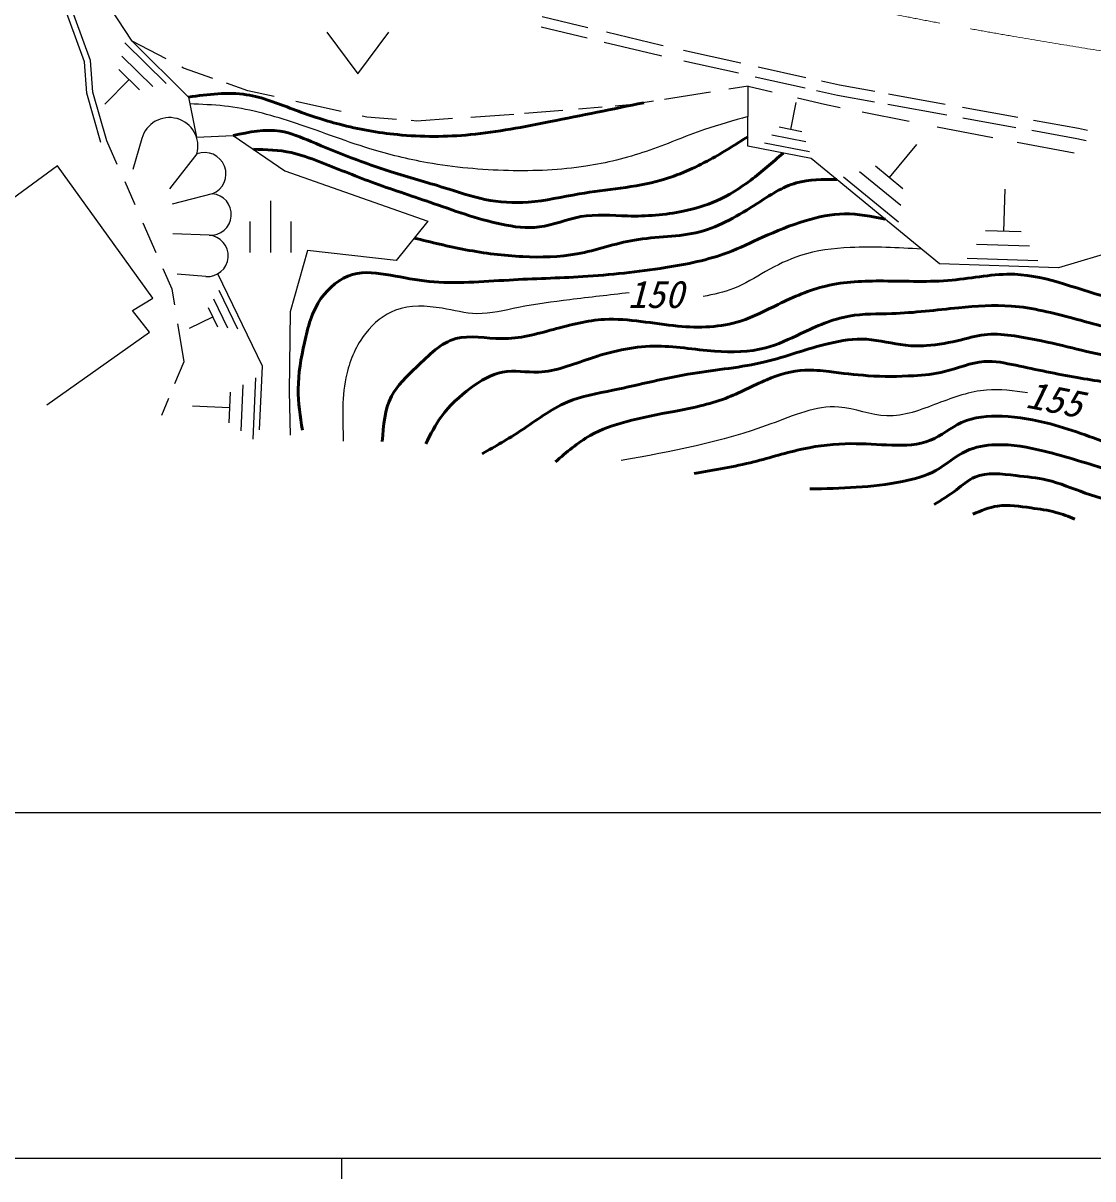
# Model space of a CAD drawing. Units: millimetres, scale not verified. Extents: x 40000 to 680000, y 20000 to 380000.
# Drawn here: x 252634 to 304259, y 204000 to 259763 of the extents above; entities that cross this region are included whole.
import ezdxf
from ezdxf.enums import TextEntityAlignment as Align

# ---------------------------------------------------------------- set-up
doc = ezdxf.new("R2010")
doc.units = ezdxf.units.MM
doc.header["$LTSCALE"] = 1000
doc.linetypes.add('CHAIN', pattern=[18.5, 12, -1.5, 3.5, -1.5])
for name, color, linetype, lineweight in [('M-BGD', 7, 'Continuous', 25), ('M-BMK', 2, 'CHAIN', 13), ('M-STR-STR3', 7, 'Continuous', 25), ('M-TTL-BAND', 7, 'Continuous', 25), ('M-TTL-LINE', 7, 'Continuous', 50)]:
    doc.layers.add(name, color=color, linetype=linetype, lineweight=lineweight)
doc.styles.add('ＭＳ ゴシック', font='')
doc.styles.get('ＭＳ ゴシック').set_extended_font_data('MS Gothic')

msp = doc.modelspace()

# ---------------------------------------------------------------- linework, layer by layer
at = {"layer": 'M-BGD'}
for p, q in [((257905, 258888), (255998, 261801)), ((255886, 257964), (254752, 261083)), ((255590, 257901), (254480, 260952)), ((277676, 260081), (279882, 259553)), ((267289, 259321), (268789, 257321)), ((268789, 257321), (270289, 259321)), ((277633, 259577), (279847, 259048)), ((280781, 259338), (283449, 258700)), ((257542, 258815), (259532, 256855)), ((257905, 258888), (260621, 256196)), ((259536, 258032), (257905, 258888)), ((280668, 258851), (283337, 258213)), ((283337, 258213), (283439, 258190)), ((283449, 258700), (283529, 258683)), ((284506, 258464), (287271, 257846)), ((255703, 256380), (255590, 257901)), ((255999, 256433), (255886, 257964)), ((257402, 258175), (258892, 256705)), ((260382, 257589), (260289, 257638)), ((284513, 257950), (287165, 257357)), ((288101, 257660), (290410, 257143)), ((257252, 257525), (258252, 256545)), ((261795, 257090), (260382, 257589)), ((287966, 257178), (290375, 256639)), ((256572, 255845), (257752, 257035)), ((263478, 256496), (262452, 256858)), ((287628, 256721), (286693, 256572)), ((287613, 253825), (287628, 256721)), ((287628, 256721), (288790, 256444)), ((290920, 256517), (291936, 256290)), ((291157, 256976), (292035, 256780)), ((292035, 256780), (293732, 256472)), ((256387, 254005), (255703, 256380)), ((256675, 254088), (255999, 256433)), ((260621, 256196), (260995, 254253)), ((264743, 256215), (263478, 256496)), ((267984, 255495), (265802, 255980)), ((283063, 255995), (281919, 255813)), ((285809, 256432), (283579, 256077)), ((290010, 256152), (291300, 255845)), ((291936, 256290), (293728, 255965)), ((294403, 256350), (297125, 255857)), ((278682, 255550), (276826, 255399)), ((280585, 255705), (279443, 255612)), ((281919, 255813), (281210, 255755)), ((289922, 255925), (289672, 254635)), ((291300, 255845), (292058, 255693)), ((293126, 255481), (295401, 255027)), ((294364, 255849), (297214, 255332)), ((297972, 255703), (300641, 255219)), ((269216, 255221), (268993, 255271)), ((270660, 255112), (269216, 255221)), ((271629, 255039), (271354, 255060)), ((273349, 255156), (271629, 255039)), ((276319, 255358), (274244, 255217)), ((297987, 255192), (300533, 254730)), ((301401, 255081), (303570, 254688)), ((260995, 254253), (262775, 254346)), ((262775, 254346), (265259, 252631)), ((290402, 254035), (288772, 254355)), ((290212, 254525), (289122, 254735)), ((296737, 254761), (297162, 254676)), ((297162, 254676), (299434, 254247)), ((301308, 254590), (303478, 254196)), ((303570, 254688), (304000, 254604)), ((257177, 252949), (256675, 254088)), ((258362, 254191), (257934, 252694)), ((290669, 253227), (287613, 253825)), ((290582, 253545), (288412, 253975)), ((295742, 253905), (294432, 252315)), ((300599, 254027), (303362, 253506)), ((303478, 254196), (303942, 254106)), ((261024, 253454), (259693, 251767)), ((296850, 248148), (290669, 253227)), ((254296, 252875), (248549, 248696)), ((258887, 246494), (254296, 252875)), ((265259, 252631), (272160, 250208)), ((295092, 251765), (293762, 252855)), ((258037, 250999), (257552, 252099)), ((294882, 250155), (292222, 252335)), ((294992, 250965), (292992, 252595)), ((261761, 251529), (259835, 251030)), ((300002, 251755), (299942, 249715)), ((264574, 251195), (264574, 248695)), ((259058, 248684), (258432, 250104)), ((263574, 250195), (263574, 248695)), ((265574, 248695), (265574, 250195)), ((272160, 250208), (270633, 248311)), ((310619, 250351), (302603, 247964)), ((261606, 249532), (259859, 249604)), ((300792, 249685), (299082, 249735)), ((266366, 248786), (265523, 245836)), ((270633, 248311), (266366, 248786)), ((301202, 248995), (298642, 249075)), ((302603, 247964), (296850, 248148)), ((301602, 248295), (298192, 248405)), ((259832, 246928), (259398, 247912)), ((261452, 247536), (260073, 247655)), ((264185, 243210), (262033, 247669)), ((257916, 245897), (258887, 246494)), ((259956, 246173), (259832, 246928)), ((262082, 246875), (262982, 245015)), ((261562, 246045), (262012, 245115)), ((261822, 246465), (262502, 245065)), ((258737, 244852), (257916, 245897)), ((260672, 245045), (261792, 245585)), ((265523, 245836), (265470, 241990)), ((253774, 241344), (258737, 244852)), ((260403, 243443), (260107, 245252)), ((259963, 242383), (260403, 243443)), ((264042, 240144), (264185, 243210)), ((263852, 242655), (263722, 239685)), ((263242, 242315), (263142, 240085)), ((259325, 240845), (259666, 241666)), ((262632, 241965), (262562, 240475)), ((265470, 241990), (265523, 239883)), ((260812, 241305), (262602, 241225))]:
    msp.add_line(p, q, dxfattribs=at)
for centre, radius, start, end in [((259693, 253823), 1381, 344.5287, 164.5287), ((261392, 252491), 1031, 290.9427, 110.9427), ((261683, 250531), 1001, 265.5752, 85.5752), ((261529, 248534), 1001, 265.5752, 85.5752)]:
    msp.add_arc(centre, radius, start, end, dxfattribs=at)
for points, knots in [([(287620, 255255), (286914, 255059), (286208, 254862), (285516, 254625), (284569, 254299), (283648, 253896), (282699, 253573), (281755, 253253), (280782, 253011), (279797, 252859), (278562, 252668), (277307, 252619), (276055, 252648), (274743, 252679), (273435, 252797), (272144, 253027), (271207, 253194), (270279, 253420), (269369, 253700), (268095, 254092), (266857, 254588), (265585, 255003), (264528, 255348), (263447, 255635), (262347, 255760), (261796, 255822), (261240, 255844), (260684, 255866)], [0, 0, 0, 0, 1, 1, 1, 2, 2, 2, 3, 3, 3, 4, 4, 4, 5, 5, 5, 6, 6, 6, 7, 7, 7, 8, 8, 8, 9, 9, 9, 9]), ([(295988, 248856), (294845, 248923), (293702, 248990), (292551, 248936), (291734, 248898), (290913, 248800), (290143, 248549), (289560, 248359), (289005, 248082), (288466, 247775), (287955, 247485), (287458, 247169), (286918, 246958), (286452, 246777), (285954, 246674), (285457, 246571)], [0, 0, 0, 0, 1, 1, 1, 2, 2, 2, 3, 3, 3, 4, 4, 4, 5, 5, 5, 5]), ([(281879, 246752), (280924, 246642), (279970, 246531), (279019, 246416), (278190, 246315), (277364, 246211), (276534, 246042), (275866, 245906), (275196, 245728), (274534, 245743), (273977, 245756), (273425, 245906), (272852, 246005), (272097, 246134), (271304, 246173), (270610, 245911), (270049, 245700), (269553, 245291), (269171, 244809), (268714, 244232), (268421, 243548), (268255, 242846), (268006, 241791), (268046, 240693), (268087, 239595)], [0, 0, 0, 0, 1, 1, 1, 2, 2, 2, 3, 3, 3, 4, 4, 4, 5, 5, 5, 6, 6, 6, 7, 7, 7, 8, 8, 8, 8]), ([(301107, 241928), (300442, 242018), (299778, 242109), (299129, 242057), (298327, 241993), (297550, 241711), (296764, 241412), (295956, 241104), (295139, 240778), (294314, 240810), (293542, 240840), (292763, 241182), (291992, 241240), (290893, 241323), (289810, 240826), (288724, 240423), (286327, 239533), (283914, 239097), (281501, 238660)], [0, 0, 0, 0, 1, 1, 1, 2, 2, 2, 3, 3, 3, 4, 4, 4, 5, 5, 5, 6, 6, 6, 6])]:
    msp.add_open_spline(points, degree=3, knots=knots, dxfattribs=at)
at = {"layer": 'M-BMK'}
msp.add_open_spline([(280303, 263512), (282784, 262889), (285266, 262267), (287757, 261686), (290358, 261079), (292970, 260516), (295592, 260007), (298624, 259417), (301670, 258898), (304722, 258416), (308396, 257836), (312079, 257310), (315767, 256826), (318610, 256453), (321457, 256106), (324308, 255795), (326613, 255544), (328920, 255317), (331230, 255118), (335259, 254770), (339295, 254506), (343335, 254322), (347387, 254139), (351443, 254036), (355499, 254028), (360520, 254017), (365539, 254151), (370559, 254284)], degree=3, knots=[0, 0, 0, 0, 1, 1, 1, 2, 2, 2, 3, 3, 3, 4, 4, 4, 5, 5, 5, 6, 6, 6, 7, 7, 7, 8, 8, 8, 9, 9, 9, 9], dxfattribs=at)
at = {"layer": 'M-STR-STR3'}
msp.add_line((155468, 221670), (321901, 221670), dxfattribs=at)
at = {"layer": 'M-TTL-BAND'}
for p, q in [((40000, 205000), (579000, 205000)), ((268000, 205000), (268000, 204000))]:
    msp.add_line(p, q, dxfattribs=at)
at = {"layer": 'M-TTL-LINE'}
for points, knots in [([(282582, 255918), (281082, 255616), (279581, 255314), (278078, 255013), (276799, 254758), (275518, 254504), (274222, 254382), (273052, 254271), (271869, 254268), (270698, 254382), (269754, 254473), (268818, 254641), (267905, 254880), (267141, 255081), (266392, 255331), (265645, 255612), (264910, 255887), (264175, 256192), (263417, 256310), (262508, 256451), (261564, 256323), (260621, 256196)], [0, 0, 0, 0, 1, 1, 1, 2, 2, 2, 3, 3, 3, 4, 4, 4, 5, 5, 5, 6, 6, 6, 7, 7, 7, 7]), ([(287615, 254282), (287016, 253903), (286416, 253525), (285791, 253185), (285038, 252776), (284249, 252422), (283430, 252188), (282149, 251821), (280797, 251747), (279474, 251523), (278653, 251383), (277843, 251185), (277014, 251124), (276316, 251072), (275606, 251117), (274920, 251257), (274252, 251393), (273609, 251618), (272958, 251822), (272107, 252089), (271244, 252318), (270398, 252587), (269093, 253001), (267828, 253508), (266542, 254049), (266050, 254256), (265556, 254468), (265046, 254548), (264309, 254664), (263542, 254505), (262775, 254346)], [0, 0, 0, 0, 1, 1, 1, 2, 2, 2, 3, 3, 3, 4, 4, 4, 5, 5, 5, 6, 6, 6, 7, 7, 7, 8, 8, 8, 9, 9, 9, 10, 10, 10, 10]), ([(289309, 253493), (288802, 253044), (288295, 252594), (287752, 252188), (287233, 251800), (286681, 251451), (286090, 251190), (285580, 250965), (285040, 250806), (284494, 250692), (283611, 250506), (282709, 250438), (281801, 250459), (281042, 250476), (280278, 250556), (279541, 250426), (278870, 250307), (278221, 250015), (277546, 249927), (276944, 249849), (276322, 249933), (275718, 250060), (274524, 250311), (273399, 250731), (272260, 251124), (271330, 251445), (270390, 251748), (269468, 252088), (268609, 252404), (267766, 252753), (266908, 253085), (266471, 253254), (266031, 253419), (265578, 253517), (264982, 253647), (264363, 253662), (263745, 253677)], [0, 0, 0, 0, 1, 1, 1, 2, 2, 2, 3, 3, 3, 4, 4, 4, 5, 5, 5, 6, 6, 6, 7, 7, 7, 8, 8, 8, 9, 9, 9, 10, 10, 10, 11, 11, 11, 12, 12, 12, 12]), ([(271505, 249395), (272330, 249191), (273155, 248987), (273989, 248830), (274899, 248659), (275819, 248544), (276748, 248498), (277627, 248454), (278515, 248472), (279374, 248630), (280302, 248802), (281199, 249136), (282134, 249295), (283182, 249474), (284280, 249431), (285292, 249694), (286270, 249949), (287168, 250489), (288051, 251057), (288666, 251453), (289274, 251862), (289946, 252055), (290560, 252230), (291227, 252225), (291895, 252220)], [0, 0, 0, 0, 1, 1, 1, 2, 2, 2, 3, 3, 3, 4, 4, 4, 5, 5, 5, 6, 6, 6, 7, 7, 7, 8, 8, 8, 8]), ([(294233, 250298), (293581, 250432), (292928, 250565), (292273, 250559), (291636, 250552), (290996, 250413), (290378, 250226), (289669, 250011), (288988, 249733), (288317, 249428), (287766, 249178), (287220, 248910), (286655, 248697), (285686, 248332), (284659, 248128), (283630, 247966), (282303, 247756), (280972, 247615), (279640, 247533), (278458, 247461), (277275, 247435), (276083, 247367), (274793, 247293), (273492, 247169), (272227, 247301), (271608, 247365), (270998, 247490), (270365, 247600), (269751, 247706), (269116, 247798), (268537, 247633), (267928, 247460), (267380, 247005), (267008, 246470), (266568, 245836), (266374, 245090), (266210, 244342), (266047, 243602), (265914, 242859), (265910, 242115), (265908, 241451), (266009, 240785), (266110, 240120)], [0, 0, 0, 0, 1, 1, 1, 2, 2, 2, 3, 3, 3, 4, 4, 4, 5, 5, 5, 6, 6, 6, 7, 7, 7, 8, 8, 8, 9, 9, 9, 10, 10, 10, 11, 11, 11, 12, 12, 12, 13, 13, 13, 14, 14, 14, 14]), ([(269965, 239580), (270022, 240353), (270079, 241126), (270408, 241758), (270684, 242286), (271150, 242716), (271618, 243169), (272207, 243738), (272798, 244343), (273513, 244539), (274190, 244726), (274978, 244544), (275730, 244539), (276591, 244534), (277406, 244760), (278230, 244983), (279043, 245203), (279865, 245420), (280689, 245467), (281860, 245533), (283035, 245253), (284237, 245144), (285261, 245052), (286304, 245083), (287261, 245386), (287887, 245584), (288476, 245899), (289075, 246192), (289819, 246557), (290579, 246890), (291373, 247079), (292274, 247295), (293219, 247326), (294155, 247321), (295263, 247316), (296359, 247260), (297461, 247362), (298473, 247455), (299490, 247681), (300485, 247644), (302103, 247584), (303664, 246829), (305282, 246475), (306332, 246245), (307406, 246184), (308427, 245870), (308979, 245700), (309516, 245457), (309999, 245144), (310782, 244638), (311425, 243950), (312136, 243330), (312823, 242731), (313572, 242196), (314394, 241838), (315392, 241404), (316498, 241231), (317579, 241032), (318624, 240840), (319646, 240623), (320724, 240588), (321356, 240568), (322007, 240610), (322578, 240427), (323348, 240181), (323974, 239528), (324675, 239056), (325311, 238628), (326009, 238349), (326731, 238089), (327448, 237830), (328189, 237589), (328787, 237161), (329596, 236583), (330142, 235662), (330924, 234984), (331607, 234392), (332469, 233985), (332980, 233291), (333271, 232896), (333448, 232408), (333625, 231920)], [0, 0, 0, 0, 1, 1, 1, 2, 2, 2, 3, 3, 3, 4, 4, 4, 5, 5, 5, 6, 6, 6, 7, 7, 7, 8, 8, 8, 9, 9, 9, 10, 10, 10, 11, 11, 11, 12, 12, 12, 13, 13, 13, 14, 14, 14, 15, 15, 15, 16, 16, 16, 17, 17, 17, 18, 18, 18, 19, 19, 19, 20, 20, 20, 21, 21, 21, 22, 22, 22, 23, 23, 23, 24, 24, 24, 25, 25, 25, 26, 26, 26, 27, 27, 27, 27]), ([(331361, 232359), (330622, 233096), (329882, 233832), (329067, 234474), (328506, 234916), (327908, 235313), (327311, 235710), (326543, 236221), (325774, 236732), (325017, 237251), (324304, 237740), (323601, 238237), (322867, 238720), (322558, 238924), (322242, 239126), (321900, 239240), (321467, 239384), (320990, 239390), (320520, 239383), (320083, 239377), (319653, 239361), (319230, 239401), (318335, 239486), (317475, 239822), (316578, 240046), (315587, 240294), (314550, 240404), (313675, 240853), (312979, 241210), (312384, 241780), (311814, 242362), (311324, 242862), (310853, 243369), (310282, 243733), (309672, 244121), (308949, 244346), (308226, 244499), (307417, 244670), (306606, 244752), (305807, 244902), (304981, 245058), (304166, 245286), (303347, 245507), (302350, 245776), (301345, 246035), (300323, 246112), (299482, 246175), (298629, 246114), (297783, 246031), (296706, 245926), (295642, 245784), (294558, 245749), (293869, 245726), (293172, 245747), (292502, 245628), (291693, 245484), (290923, 245138), (290164, 244781), (289606, 244520), (289053, 244253), (288470, 244096), (287684, 243884), (286840, 243872), (286011, 243935), (285017, 244010), (284043, 244193), (283068, 244177), (282024, 244160), (280979, 243915), (279963, 243572), (279147, 243296), (278350, 242958), (277504, 242927), (276927, 242906), (276328, 243028), (275771, 242927), (275220, 242827), (274709, 242510), (274239, 242161), (273698, 241760), (273210, 241316), (272827, 240790), (272529, 240380), (272295, 239920), (272061, 239460)], [0, 0, 0, 0, 1, 1, 1, 2, 2, 2, 3, 3, 3, 4, 4, 4, 5, 5, 5, 6, 6, 6, 7, 7, 7, 8, 8, 8, 9, 9, 9, 10, 10, 10, 11, 11, 11, 12, 12, 12, 13, 13, 13, 14, 14, 14, 15, 15, 15, 16, 16, 16, 17, 17, 17, 18, 18, 18, 19, 19, 19, 20, 20, 20, 21, 21, 21, 22, 22, 22, 23, 23, 23, 24, 24, 24, 25, 25, 25, 26, 26, 26, 27, 27, 27, 28, 28, 28, 28]), ([(274792, 238989), (275420, 239344), (276048, 239699), (276655, 240100), (277391, 240587), (278096, 241142), (278895, 241480), (279587, 241772), (280349, 241901), (281099, 242053), (282396, 242316), (283658, 242647), (284952, 242860), (286109, 243049), (287291, 243144), (288428, 243415), (289469, 243664), (290473, 244062), (291528, 244311), (292123, 244452), (292735, 244545), (293337, 244508), (293967, 244470), (294587, 244289), (295219, 244221), (295552, 244186), (295889, 244182), (296222, 244203), (296796, 244241), (297362, 244353), (297925, 244490), (298341, 244591), (298756, 244706), (299179, 244741), (299606, 244777), (300040, 244731), (300469, 244669), (301178, 244567), (301873, 244420), (302566, 244257), (303793, 243969), (305012, 243635), (306275, 243487), (307066, 243394), (307875, 243375), (308622, 243128), (309173, 242947), (309690, 242642), (310145, 242268), (310752, 241770), (311248, 241150), (311865, 240691), (312461, 240249), (313169, 239957), (313872, 239670), (315004, 239209), (316125, 238762), (317277, 238434), (318174, 238178), (319090, 237995), (320072, 238057), (320515, 238085), (320972, 238163), (321344, 238022), (321727, 237876), (322022, 237497), (322348, 237179), (323363, 236190), (324690, 235790), (325860, 235101), (326411, 234776), (326928, 234387), (327419, 233972), (327939, 233532), (328432, 233062), (328924, 232592)], [0, 0, 0, 0, 1, 1, 1, 2, 2, 2, 3, 3, 3, 4, 4, 4, 5, 5, 5, 6, 6, 6, 7, 7, 7, 8, 8, 8, 9, 9, 9, 10, 10, 10, 11, 11, 11, 12, 12, 12, 13, 13, 13, 14, 14, 14, 15, 15, 15, 16, 16, 16, 17, 17, 17, 18, 18, 18, 19, 19, 19, 20, 20, 20, 21, 21, 21, 22, 22, 22, 23, 23, 23, 24, 24, 24, 25, 25, 25, 25]), ([(326164, 233148), (325028, 233859), (323892, 234570), (322760, 235280), (322102, 235692), (321445, 236104), (320771, 236498), (320365, 236736), (319953, 236967), (319516, 237126), (318837, 237372), (318099, 237442), (317366, 237502), (316597, 237565), (315834, 237618), (315091, 237789), (314383, 237951), (313693, 238221), (313048, 238559), (311919, 239151), (310930, 239951), (309912, 240745), (309395, 241149), (308870, 241551), (308282, 241802), (307626, 242082), (306891, 242174), (306167, 242268), (305264, 242386), (304377, 242509), (303497, 242662), (302514, 242834), (301539, 243043), (300541, 243254), (300033, 243361), (299519, 243468), (299018, 243433), (298371, 243388), (297744, 243106), (297100, 242949), (296612, 242830), (296113, 242782), (295613, 242752), (294879, 242708), (294141, 242703), (293409, 242752), (292781, 242794), (292157, 242875), (291528, 242949), (291140, 242995), (290750, 243038), (290363, 243021), (289732, 242992), (289109, 242802), (288517, 242555), (287840, 242272), (287204, 241917), (286528, 241659), (285738, 241358), (284894, 241191), (284056, 241032), (283273, 240883), (282496, 240740), (281726, 240530), (281131, 240368), (280540, 240165), (280006, 239867), (279395, 239526), (278858, 239061), (278322, 238595)], [0, 0, 0, 0, 1, 1, 1, 2, 2, 2, 3, 3, 3, 4, 4, 4, 5, 5, 5, 6, 6, 6, 7, 7, 7, 8, 8, 8, 9, 9, 9, 10, 10, 10, 11, 11, 11, 12, 12, 12, 13, 13, 13, 14, 14, 14, 15, 15, 15, 16, 16, 16, 17, 17, 17, 18, 18, 18, 19, 19, 19, 20, 20, 20, 21, 21, 21, 22, 22, 22, 23, 23, 23, 23]), ([(285023, 238039), (285985, 238199), (286947, 238359), (287890, 238595), (288692, 238795), (289480, 239051), (290291, 239222), (291045, 239382), (291820, 239469), (292585, 239473), (293239, 239477), (293887, 239420), (294556, 239401), (295193, 239383), (295849, 239399), (296419, 239634), (296946, 239851), (297401, 240256), (297925, 240494), (298522, 240767), (299209, 240824), (299878, 240799), (300676, 240770), (301448, 240624), (302207, 240423), (303336, 240123), (304436, 239701), (305522, 239276), (306359, 238949), (307187, 238620), (308084, 238416), (308749, 238265), (309450, 238182), (310002, 237842), (310550, 237505), (310950, 236913), (311471, 236498), (311964, 236106), (312566, 235873), (313173, 235692), (313898, 235477), (314630, 235337), (315377, 235244), (315937, 235174), (316505, 235130), (317044, 234993), (317959, 234760), (318791, 234259), (319624, 233757)], [0, 0, 0, 0, 1, 1, 1, 2, 2, 2, 3, 3, 3, 4, 4, 4, 5, 5, 5, 6, 6, 6, 7, 7, 7, 8, 8, 8, 9, 9, 9, 10, 10, 10, 11, 11, 11, 12, 12, 12, 13, 13, 13, 14, 14, 14, 15, 15, 15, 16, 16, 16, 16]), ([(311579, 234725), (310787, 235198), (309996, 235672), (309231, 236194), (308694, 236560), (308170, 236950), (307601, 237251), (306828, 237660), (305972, 237906), (305128, 238165), (304051, 238496), (302992, 238848), (301903, 239115), (301141, 239301), (300365, 239446), (299573, 239419), (299079, 239403), (298579, 239320), (298140, 239115), (297622, 238873), (297189, 238463), (296688, 238183), (296195, 237907), (295636, 237757), (295076, 237645), (293593, 237350), (292094, 237318), (290596, 237287)], [0, 0, 0, 0, 1, 1, 1, 2, 2, 2, 3, 3, 3, 4, 4, 4, 5, 5, 5, 6, 6, 6, 7, 7, 7, 8, 8, 8, 9, 9, 9, 9]), ([(308013, 235244), (307336, 235665), (306659, 236086), (305934, 236391), (305275, 236668), (304575, 236850), (303891, 237090), (303274, 237306), (302670, 237571), (302046, 237717), (301559, 237831), (301061, 237873), (300541, 237932), (299866, 238009), (299154, 238114), (298570, 237860), (298249, 237721), (297966, 237473), (297674, 237251), (297325, 236987), (296962, 236761), (296599, 236534)], [0, 0, 0, 0, 1, 1, 1, 2, 2, 2, 3, 3, 3, 4, 4, 4, 5, 5, 5, 6, 6, 6, 7, 7, 7, 7]), ([(303390, 235836), (303088, 235955), (302786, 236074), (302476, 236158), (302086, 236264), (301683, 236315), (301275, 236373), (300735, 236450), (300187, 236542), (299663, 236463), (299253, 236401), (298857, 236235), (298462, 236068)], [0, 0, 0, 0, 1, 1, 1, 2, 2, 2, 3, 3, 3, 4, 4, 4, 4])]:
    msp.add_open_spline(points, degree=3, knots=knots, dxfattribs=at)

# ---------------------------------------------------------------- texts
at = {"layer": 'M-BGD', "style": 'ＭＳ ゴシック', "oblique": 15}
msp.add_text('150', height=1320, dxfattribs=at).set_placement((281812, 245623), align=Align.BOTTOM_LEFT)
msp.add_text('155', height=1320, rotation=348.906, dxfattribs=at).set_placement((300895, 240835), align=Align.BOTTOM_LEFT)

doc.saveas('drawing.dxf')
